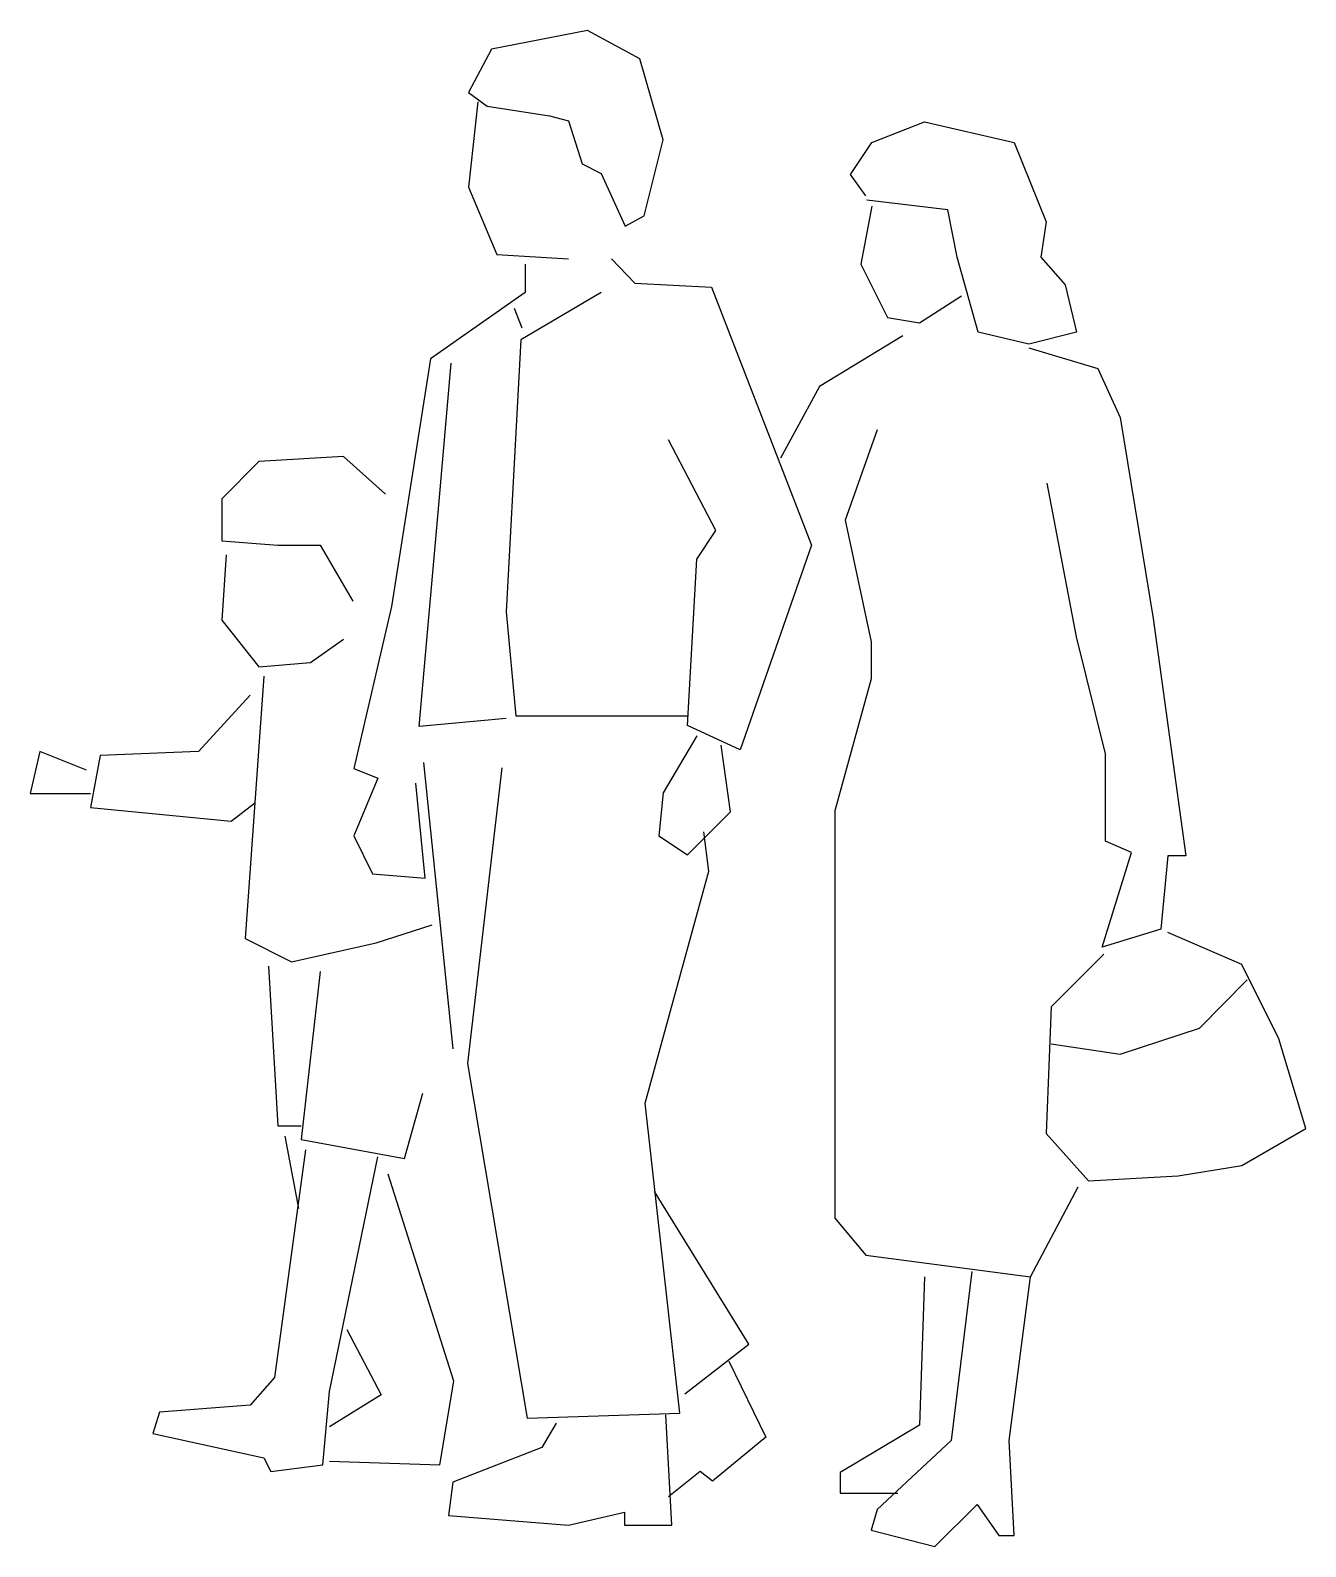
# Model space of a CAD drawing. Extents: x 60209 to 61496, y 18400 to 19930.
import ezdxf

# ---------------------------------------------------------------- set-up
doc = ezdxf.new("R2010")
doc.units = 0
doc.header["$LTSCALE"] = 1270
doc.header["$MEASUREMENT"] = 0
doc.layers.get('0').update_dxf_attribs({"linetype": 'CONTINUOUS'})

msp = doc.modelspace()

# ---------------------------------------------------------------- linework, layer by layer
at = {"linetype": 'CONTINUOUS'}
for p, q in [((60771.3, 19929.8), (60674.7, 19910.7)), ((60824.3, 19901.1), (60771.3, 19929.8)), ((60674.7, 19910.7), (60651.2, 19867.2)), ((60847.8, 19819.3), (60824.3, 19901.1)), ((60651.2, 19867.2), (60670.3, 19853.3)), ((60660.8, 19857.6), (60651.2, 19771.5)), ((60670.3, 19853.3), (60733, 19843.7)), ((60733, 19843.7), (60752.1, 19838.5)), ((60752.1, 19838.5), (60766, 19795)), ((61058.4, 19816.7), (61111.4, 19837.6)), ((61111.4, 19837.6), (61201.9, 19816.7)), ((60828.7, 19742.8), (60847.8, 19819.3)), ((61036.6, 19784.5), (61058.4, 19816.7)), ((61201.9, 19816.7), (61234.1, 19736.7)), ((60766, 19795), (60785.2, 19785.4)), ((60785.2, 19785.4), (60809.5, 19732.3)), ((61052.3, 19762.8), (61036.6, 19784.5)), ((60651.2, 19771.5), (60679.9, 19703.6)), ((61058.4, 19752.3), (61047.1, 19694.1)), ((61134.9, 19748.9), (61053.1, 19758.4)), ((61144.5, 19701), (61134.9, 19748.9)), ((60809.5, 19732.3), (60828.7, 19742.8)), ((61234.1, 19736.7), (61228.9, 19701)), ((60679.9, 19703.6), (60752.1, 19699.3)), ((61165.4, 19625.3), (61144.5, 19701)), ((61228.9, 19701), (61253.2, 19673.2)), ((60708.6, 19694.1), (60708.6, 19665.3)), ((60795.6, 19699.3), (60819.1, 19674.9)), ((61047.1, 19694.1), (61074, 19640.1)), ((60819.1, 19674.9), (60896.5, 19670.6)), ((60896.5, 19670.6), (60997.5, 19410.4)), ((61253.2, 19673.2), (61264.6, 19625.3)), ((60708.6, 19665.3), (60612.9, 19598.4)), ((60785.2, 19665.3), (60704.3, 19617.5)), ((61106.2, 19634.9), (61148.8, 19661.9)), ((60697.3, 19649.7), (60705.1, 19629.7)), ((61074, 19640.1), (61106.2, 19634.9)), ((61216.7, 19613.1), (61165.4, 19625.3)), ((61264.6, 19625.3), (61216.7, 19613.1)), ((60704.3, 19617.5), (60689.5, 19343.4)), ((61089.7, 19621.8), (61005.3, 19570.5)), ((61216.7, 19609.7), (61286.3, 19588.8)), ((60612.9, 19598.4), (60573.8, 19348.7)), ((60621.6, 19454.8), (60633.8, 19594)), ((61286.3, 19588.8), (61308.9, 19539.2)), ((61005.3, 19570.5), (60966.1, 19498.3)), ((61308.9, 19539.2), (61342, 19336.5)), ((61063.6, 19527), (61031.4, 19435.7)), ((60900.9, 19425.2), (60853, 19516.6)), ((60439.8, 19494.8), (60402.4, 19457.4)), ((60525.1, 19500), (60439.8, 19494.8)), ((60567.7, 19461.8), (60525.1, 19500)), ((61264.6, 19318.2), (61235, 19473.1)), ((60402.4, 19457.4), (60402.4, 19414.8)), ((60601.6, 19227.7), (60621.6, 19454.8)), ((61031.4, 19435.7), (61057.5, 19313)), ((60402.4, 19414.8), (60458.9, 19410.4)), ((60458.9, 19410.4), (60501.6, 19410.4)), ((60501.6, 19410.4), (60534.6, 19353.9)), ((60881.8, 19396.5), (60900.9, 19425.2)), ((60997.5, 19410.4), (60925.3, 19204.2)), ((60406.7, 19400.9), (60402.4, 19334.7)), ((60872.2, 19228.6), (60881.8, 19396.5)), ((60402.4, 19334.7), (60439.8, 19287.8)), ((60573.8, 19348.7), (60535.5, 19185.1)), ((60689.5, 19343.4), (60699.1, 19238.2)), ((61342, 19336.5), (61375, 19097.2)), ((61294.1, 19199.9), (61264.6, 19318.2)), ((60492, 19292.1), (60525.1, 19315.6)), ((61057.5, 19313), (61057.5, 19275.6)), ((60439.8, 19287.8), (60492, 19292.1)), ((60445, 19278.2), (60425.9, 19013.6)), ((61057.5, 19275.6), (61021, 19142.5)), ((60431.1, 19259.1), (60378.9, 19202.5)), ((60689.5, 19235.6), (60601.6, 19227.7)), ((60699.1, 19238.2), (60872.2, 19238.2)), ((60925.3, 19204.2), (60872.2, 19228.6)), ((60881.8, 19218.2), (60847.8, 19160.7)), ((60218.8, 19202.5), (60209.2, 19159.9)), ((60265.8, 19183.4), (60218.8, 19202.5)), ((60279.7, 19198.2), (60270.1, 19146)), ((60378.9, 19202.5), (60279.7, 19198.2)), ((60915.7, 19141.6), (60906.1, 19208.6)), ((61294.1, 19111.9), (61294.1, 19199.9)), ((60535.5, 19185.1), (60559.9, 19175.5)), ((60606, 19191.2), (60635.5, 18902.3)), ((60685.1, 19186), (60650.3, 18887.5)), ((60559.9, 19175.5), (60535.5, 19117.2)), ((60607.7, 19074.5), (60598.1, 19170.3)), ((60209.2, 19159.9), (60270.1, 19159.9)), ((60412, 19132), (60435.4, 19150.3)), ((60847.8, 19160.7), (60843.5, 19117.2)), ((60270.1, 19146), (60412, 19132)), ((60872.2, 19098), (60915.7, 19141.6)), ((61021, 19142.5), (61021, 18731.8)), ((60893.9, 19081.5), (60888.7, 19121.5)), ((60535.5, 19117.2), (60554.6, 19078.9)), ((60843.5, 19117.2), (60872.2, 19098)), ((61320.2, 19100.6), (61294.1, 19111.9)), ((61290.7, 19004.9), (61320.2, 19100.6)), ((61356.8, 19097.2), (61349.8, 19023.2)), ((61375, 19097.2), (61356.8, 19097.2)), ((60554.6, 19078.9), (60607.7, 19074.5)), ((60829.6, 18847.5), (60893.9, 19081.5)), ((60425.9, 19013.6), (60472.9, 18990.1)), ((60558.1, 19009.3), (60614.7, 19027.6)), ((61349.8, 19023.2), (61290.7, 19004.9)), ((61431.6, 18987.5), (61356.8, 19019.7)), ((60472.9, 18990.1), (60558.1, 19009.3)), ((61292.4, 18998), (61239.3, 18944.9)), ((60449.4, 18985.8), (60458.9, 18824.8)), ((61469, 18912.7), (61431.6, 18987.5)), ((60501.6, 18980.6), (60482.4, 18810.9)), ((61389, 18923.2), (61436.8, 18971.9)), ((61239.3, 18944.9), (61234.1, 18817)), ((61308.9, 18897.1), (61389, 18923.2)), ((61239.3, 18907.5), (61308.9, 18897.1)), ((61496, 18822.2), (61469, 18912.7)), ((60650.3, 18887.5), (60710.4, 18529.9)), ((60586.8, 18791.8), (60605.1, 18857.9)), ((60864.4, 18535.1), (60829.6, 18847.5)), ((60458.9, 18824.8), (60482.4, 18824.8)), ((60465.9, 18814.4), (60479.8, 18741.3)), ((61234.1, 18817), (61276.7, 18769.2)), ((61431.6, 18784.8), (61496, 18822.2)), ((60486.8, 18800.5), (60455.5, 18570.8)), ((60482.4, 18810.9), (60586.8, 18791.8)), ((60511.1, 18556.9), (60559.9, 18793.5)), ((61367.2, 18774.4), (61431.6, 18784.8)), ((60636.4, 18567.3), (60570.3, 18776.1)), ((61276.7, 18769.2), (61367.2, 18774.4)), ((60934, 18604.7), (60839.1, 18758.7)), ((61218.4, 18672.6), (61266.3, 18763.1)), ((61021, 18731.8), (61052.3, 18694.3)), ((61052.3, 18694.3), (61218.4, 18672.6)), ((61159.3, 18677.8), (61138.4, 18507.3)), ((61111.4, 18672.6), (61106.2, 18523)), ((61196.7, 18507.3), (61218.4, 18672.6)), ((60528.5, 18619.5), (60563.3, 18553.4)), ((60869.6, 18554.3), (60934, 18604.7)), ((60913.9, 18587.3), (60951.4, 18510.8)), ((60455.5, 18570.8), (60431.1, 18543)), ((60504.2, 18482.9), (60511.1, 18556.9)), ((60622.5, 18482.9), (60636.4, 18567.3)), ((60431.1, 18543), (60339.7, 18536)), ((60563.3, 18553.4), (60511.1, 18521.2)), ((60339.7, 18536), (60332.8, 18514.3)), ((60710.4, 18529.9), (60864.4, 18535.1)), ((60739.9, 18524.7), (60725.2, 18500.3)), ((60856.5, 18422), (60850.4, 18533.4)), ((61106.2, 18523), (61026.2, 18475.1)), ((60332.8, 18514.3), (60445, 18489.9)), ((60951.4, 18510.8), (60897.4, 18466.4)), ((60725.2, 18500.3), (60635.5, 18465.5)), ((61138.4, 18507.3), (61063.6, 18437.7)), ((61201.9, 18411.6), (61196.7, 18507.3)), ((60445, 18489.9), (60452, 18476)), ((60452, 18476), (60504.2, 18482.9)), ((60511.1, 18486.4), (60622.5, 18482.9)), ((60635.5, 18465.5), (60631.2, 18431.6)), ((60885.2, 18476), (60853, 18450.7)), ((60897.4, 18466.4), (60885.2, 18476)), ((61026.2, 18475.1), (61026.2, 18454.2)), ((61026.2, 18454.2), (61084.5, 18454.2)), ((60631.2, 18431.6), (60752.1, 18422)), ((60752.1, 18422), (60808.7, 18435.1)), ((60808.7, 18435.1), (60808.7, 18422)), ((61063.6, 18437.7), (61057.5, 18416.8)), ((61121.9, 18400.3), (61164.5, 18442.9)), ((61164.5, 18442.9), (61186.3, 18411.6)), ((60808.7, 18422), (60856.5, 18422)), ((61057.5, 18416.8), (61121.9, 18400.3)), ((61186.3, 18411.6), (61201.9, 18411.6))]:
    msp.add_line(p, q, dxfattribs=at)

doc.saveas('drawing.dxf')
